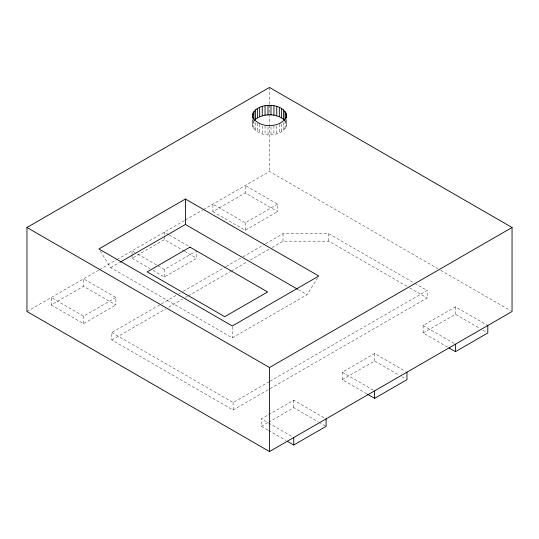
<?xml version="1.0" encoding="UTF-8"?>
<svg xmlns="http://www.w3.org/2000/svg" width="539" height="539" viewBox="0 0 539 539"><rect width="100%" height="100%" fill="white"/><g stroke="black" fill="none" stroke-linecap="round" stroke-linejoin="round"><path stroke-width="0.4" stroke-dasharray="2.69 2.02" d="M252.414 123.936L253.613 121.154M252.414 119.267C247.96 140.18 291.04 140.18 286.586 119.267M100.214 251.033L110.677 267.634L232.309 337.859L307.048 294.705L317.511 278.111M26.95 311.508L98.752 270.059M99.472 269.641L116.128 260.027M116.848 259.609L184.668 220.451M185.389 220.033L202.772 210.001M203.493 209.583L269.5 171.476L437.756 268.617M110.677 267.634L119.382 262.608M115.885 297.508L83.545 316.177L51.205 297.508L51.205 304.973L83.545 286.303L115.885 304.973L115.885 297.508L83.545 278.838L83.545 286.303M132.055 254.981L132.055 258.296L164.395 239.626L183.799 250.83M277.585 204.153L245.245 222.823L212.905 204.153L212.905 211.618L245.245 192.949L277.585 211.618L277.585 204.153L245.245 185.477L245.245 192.949M137.802 254.152L164.395 269.5L195.3 251.659M51.205 304.973L83.545 323.649L115.885 304.973M152.894 270.329L164.395 276.972L196.735 258.296L196.735 250.83M212.905 211.618L245.245 230.288L277.585 211.618M268.004 389.865L233.117 410.004L111.842 339.988L111.842 332.516L160.642 304.34M161.37 303.922L178.126 294.247M178.854 293.829L180.309 292.987M183.226 291.303L225.47 266.913M226.198 266.495L242.227 257.238M242.954 256.82L264.804 244.207M265.532 243.783L283.015 233.69L328.75 233.69L414.04 282.928M111.842 339.988L165.742 308.867M168.66 307.183L182.499 299.192M185.409 297.508L187.592 296.248M188.327 295.83L230.571 271.44M231.298 271.016L247.32 261.765M250.237 260.081L269.177 249.153M272.087 247.468L283.015 241.162L328.75 241.162L406.75 286.189M111.842 332.516L233.117 402.532L269.453 381.558M270.18 381.134L427.157 290.508L427.157 297.973L268.725 389.441M267.883 430.075L261.415 426.342L261.415 418.87L267.883 415.138M268.604 414.72L293.755 400.201L325.374 418.459M366.702 393.766L342.265 379.665L342.265 372.193L374.605 353.523L405.51 371.364M447.552 347.089L423.115 332.981L423.115 325.516L455.455 306.846L487.795 325.516M261.415 426.342L267.883 422.603L261.415 418.87M268.604 422.192L293.755 407.666L318.192 421.774M342.265 379.665L374.605 360.989L399.042 375.097M423.115 332.981L455.455 314.311L479.892 328.419M440.666 270.302L510.595 310.673M414.767 283.352L427.157 290.508M409.66 287.873L427.157 297.973M482.762 330.077L486.36 332.152M423.115 325.516L454.734 343.774M298.31 289.659L307.048 294.705M168.707 234.647L164.395 232.161L164.395 235.476M169.428 235.065L189.546 246.68M184.52 251.241L196.735 258.296M401.912 376.754L405.51 378.829M134.932 252.488L132.055 250.83L132.055 254.152M342.265 372.193L373.17 390.034M132.055 258.296L150.024 268.671M318.906 422.192L325.374 425.925M268.604 423.021L292.32 436.711M268.604 430.486L285.852 440.444M285.387 121.154L286.586 123.936M455.455 306.846L455.455 314.311M374.605 353.523L374.605 360.989M328.75 233.69L328.75 241.162M293.755 400.201L293.755 407.666M286.068 120.359L286.068 127.359M285.043 121.201L285.043 128.983M283.548 122.697L283.548 130.478M283.015 233.69L283.015 241.162M281.627 124.017L281.627 131.799M279.337 124.347L279.337 132.911M276.75 125.991L276.75 133.773M273.94 125.803L273.94 134.359M270.996 126.881L270.996 134.662M269.5 87.453L269.5 104.256M269.5 105.098L269.5 113.5M269.5 114.342L269.5 124.421M269.5 125.264L269.5 171.476M268.004 126.881L268.004 134.662M265.06 125.803L265.06 134.359M262.25 125.991L262.25 133.773M259.663 124.347L259.663 132.911M257.373 123.242L257.373 131.799M255.452 122.697L255.452 130.478M253.957 121.201L253.957 128.983M252.932 120.359L252.932 127.359M245.245 222.823L245.245 230.288M233.117 402.532L233.117 410.004M232.309 326.769L232.309 337.859M164.395 236.304L164.395 239.626M164.395 269.5L164.395 276.972M83.545 316.177L83.545 323.649"/><path stroke-width="0.81" d="M120.109 262.183L185.416 224.48L185.416 199.012L318.818 276.035L232.309 325.98L98.907 248.964L185.416 199.012M286.586 116.929C286.081 101.46 252.919 101.46 252.414 116.929M286.586 116.323C281.27 128.733 257.73 128.733 252.414 116.323M253.957 120.615C262.015 112.846 276.985 112.846 285.043 120.615M26.95 227.492L269.5 87.453L512.05 227.492L512.05 311.508L269.5 451.547L26.95 311.508L26.95 227.492L269.5 367.524L512.05 227.492M287.287 441.279L293.755 445.012L326.095 426.342L326.095 418.87M367.416 394.184L374.605 398.334L406.945 379.665L406.945 372.193M448.987 347.918L455.455 351.657L487.795 332.981L487.795 325.516M185.416 224.48L297.582 289.241M455.455 344.185L455.455 351.657M374.605 390.863L374.605 398.334M293.755 437.54L293.755 445.012M286.068 112.9L286.068 118.344M285.043 111.277L285.043 119.833M283.548 109.781L283.548 119.119M281.627 108.46L281.627 117.792M279.337 107.349L279.337 116.687M276.75 106.486L276.75 115.824M273.94 105.893L273.94 115.231M270.996 105.597L270.996 114.935M269.5 367.524L269.5 451.547M268.004 105.597L268.004 114.935M265.06 105.893L265.06 115.231M262.25 106.486L262.25 115.824M259.663 107.349L259.663 116.687M257.373 108.46L257.373 117.792M255.452 109.781L255.452 119.119M253.957 111.277L253.957 119.833M252.932 112.9L252.932 118.344M190.004 247.145L147.154 271.885L224.77 316.696L267.62 291.956L190.004 247.145"/></g></svg>
